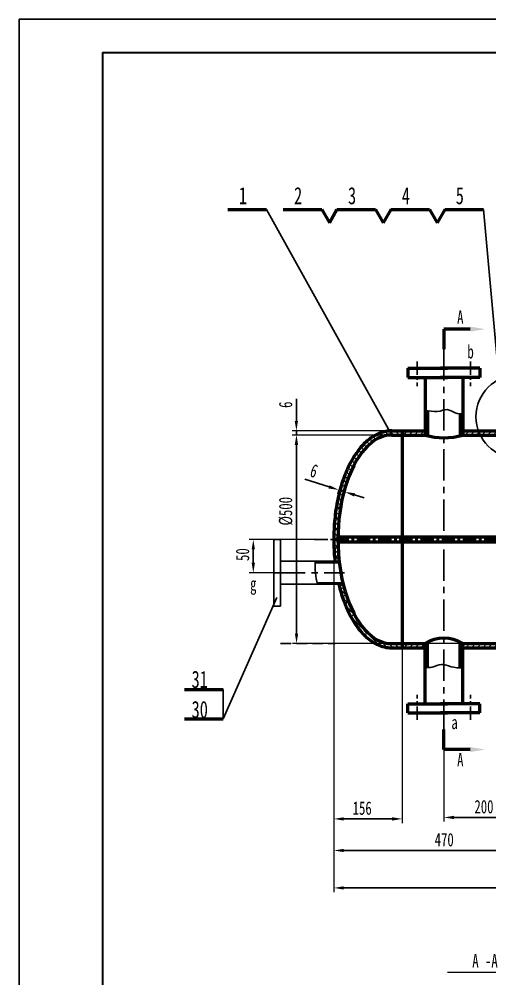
# Model space of a CAD drawing. Header units: millimetres. Extents: x 14092 to 63012, y 39469 to 71324.
# Drawn here: x 14092 to 15220, y 41921 to 44221 of the extents above; entities that cross this region are included whole.
import ezdxf

# ---------------------------------------------------------------- set-up
doc = ezdxf.new("R2010")
doc.units = ezdxf.units.MM
for name, pattern in [('CENTER', [50.8, 31.75, -6.35, 6.35, -6.35]), ('CENTERX2', [4, 2.5, -0.5, 0.5, -0.5]), ('DASHEDX2', [38.1, 25.4, -12.7]), ('PHANTOM2', [31.75, 15.875, -3.175, 3.175, -3.175, 3.175, -3.175])]:
    doc.linetypes.add(name, pattern=pattern)
doc.layers.get('0').update_dxf_attribs({"lineweight": 60})
doc.layers.get('DEFPOINTS').update_dxf_attribs({"color": 1, "linetype": 'PHANTOM2', "lineweight": 30})
for name, color, linetype, lineweight in [('AA', 1, 'DASHEDX2', 30), ('CCX', 1, 'Continuous', 30), ('DD', 1, 'CENTER', 30)]:
    doc.layers.add(name, color=color, linetype=linetype, lineweight=lineweight)
doc.styles.add('HZ', font='SIMFANG.TTF', dxfattribs={"width": 0.7})
doc.styles.add('HZ123', font='SIMFANG.TTF', dxfattribs={"width": 0.7, "height": 2.5})
doc.dimstyles.new('ISO-25$0', dxfattribs={"dimscale": 8, "dimtxt": 4, "dimasz": 3, "dimexe": 1.25, "dimexo": 0, "dimgap": 1.2, "dimtad": 1, "dimdec": 0, "dimtxsty": 'HZ', "dimcen": 0, "dimclrd": 256, "dimclrt": 256, "dimadec": 0, "dimazin": 0, "dimtm": 1e-09, "dimtfac": 8, "dimtdec": 0, "dimtmove": 0, "dimatfit": 2, "dimfxl": 1, "dimlwd": -1, "dimarcsym": 0})
pattern_1 = [(45, (1517.39, 0), (-6.735192, 6.735192), [])]
pattern_2 = [(135, (1517.39, 0), (-6.735192, -6.735192), [])]

# ---------------------------------------------------------------- blocks, each defined once
blk = doc.blocks.new('*D30')
at = {"layer": 'CCX', "color": 0, "lineweight": -2}
for p, q in [((15065, 43224.2), (14746.7, 43224.2)), ((15194.3, 42724.2), (14746.7, 42724.2))]:
    blk.add_line(p, q, dxfattribs=at)
at = {"layer": 'CCX'}
blk.add_line((14756.7, 42748.2), (14756.7, 43200.2), dxfattribs=at)
for points in [[(14752.7, 43200.2), (14760.7, 43200.2), (14756.7, 43224.2)], [(14752.7, 42748.2), (14760.7, 42748.2), (14756.7, 42724.2)]]:
    blk.add_solid(points, dxfattribs=at)
at = {"layer": 'DEFPOINTS', "color": 0}
for p in [(14756.7, 43224.2), (15065, 43224.2), (15194.3, 42724.2)]:
    blk.add_point(p, dxfattribs=at)
at = {"layer": 'CCX', "insert": (14731.1, 43041.6), "char_height": 32, "attachment_point": 5, "rotation": 90, "style": 'HZ'}
blk.add_mtext('{\\Ftxt|c134;%%C}500', dxfattribs=at)
blk = doc.blocks.new('*D32')
at = {"layer": 'CCX'}
for p, q in [((14834.8, 43099.9), (14776.9, 43118.3)), ((14873, 43087.9), (14857.7, 43092.7)), ((14895.9, 43080.7), (14918.8, 43073.4))]:
    blk.add_line(p, q, dxfattribs=at)
at = {"layer": 'CCX', "color": 0, "lineweight": -2}
for p, q in [((14857.7, 43092.7), (14854.7, 43083.2)), ((14873, 43087.9), (14870, 43078.4))]:
    blk.add_line(p, q, dxfattribs=at)
at = {"layer": 'CCX'}
for points in [[(14836.1, 43103.8), (14833.6, 43096.1), (14857.7, 43092.7)], [(14897.1, 43084.5), (14894.7, 43076.8), (14873, 43087.9)]]:
    blk.add_solid(points, dxfattribs=at)
at = {"layer": 'DEFPOINTS', "color": 0}
for p in [(14857.7, 43092.7), (14857.7, 43092.7), (14873, 43087.9)]:
    blk.add_point(p, dxfattribs=at)
at = {"layer": 'CCX', "insert": (14798.6, 43138.3), "char_height": 32, "attachment_point": 5, "rotation": 342.4681, "style": 'HZ'}
blk.add_mtext('6', dxfattribs=at)
blk = doc.blocks.new('*D171')
at = {"layer": 'CCX'}
for p, q in [((14756.3, 43258.2), (14756.3, 43311.4)), ((14756.3, 43224.2), (14756.3, 43234.2)), ((14756.3, 43200.2), (14756.3, 43176.2))]:
    blk.add_line(p, q, dxfattribs=at)
at = {"layer": 'CCX', "color": 0, "lineweight": -2}
for p, q in [((15002.1, 43234.2), (14746.3, 43234.2)), ((15002.1, 43224.2), (14746.3, 43224.2))]:
    blk.add_line(p, q, dxfattribs=at)
at = {"layer": 'CCX'}
for points in [[(14752.3, 43258.2), (14760.3, 43258.2), (14756.3, 43234.2)], [(14752.3, 43200.2), (14760.3, 43200.2), (14756.3, 43224.2)]]:
    blk.add_solid(points, dxfattribs=at)
at = {"layer": 'DEFPOINTS', "color": 0}
for p in [(14756.3, 43224.2), (15002.1, 43234.2), (15002.1, 43224.2)]:
    blk.add_point(p, dxfattribs=at)
at = {"layer": 'CCX', "insert": (14730.7, 43296.8), "char_height": 32, "attachment_point": 5, "rotation": 90, "style": 'HZ'}
blk.add_mtext('6', dxfattribs=at)
blk = doc.blocks.new('*D172')
at = {"layer": 'CCX', "color": 0, "lineweight": -2}
for p, q in [((14846, 42974.2), (14846, 42294.1)), ((15009.8, 42968.2), (15009.8, 42294.1))]:
    blk.add_line(p, q, dxfattribs=at)
at = {"layer": 'CCX'}
blk.add_line((14870, 42304.1), (14985.8, 42304.1), dxfattribs=at)
for points in [[(14870, 42308.1), (14870, 42300.1), (14846, 42304.1)], [(14985.8, 42308.1), (14985.8, 42300.1), (15009.8, 42304.1)]]:
    blk.add_solid(points, dxfattribs=at)
at = {"layer": 'DEFPOINTS', "color": 0}
for p in [(14846, 42974.2), (15009.8, 42968.2), (15009.8, 42304.1)]:
    blk.add_point(p, dxfattribs=at)
at = {"layer": 'CCX', "insert": (14914.1, 42329.7), "char_height": 32, "attachment_point": 5, "style": 'HZ'}
blk.add_mtext('156', dxfattribs=at)
blk = doc.blocks.new('*D173')
at = {"layer": 'CCX', "color": 0, "lineweight": -2}
for p, q in [((15310, 42683.2), (15310, 42297.6)), ((15110, 42558.2), (15110, 42297.6))]:
    blk.add_line(p, q, dxfattribs=at)
at = {"layer": 'CCX'}
blk.add_line((15286, 42307.6), (15134, 42307.6), dxfattribs=at)
for points in [[(15134, 42311.6), (15134, 42303.6), (15110, 42307.6)], [(15286, 42311.6), (15286, 42303.6), (15310, 42307.6)]]:
    blk.add_solid(points, dxfattribs=at)
at = {"layer": 'DEFPOINTS', "color": 0}
for p in [(15310, 42683.2), (15110, 42558.2), (15110, 42307.6)]:
    blk.add_point(p, dxfattribs=at)
at = {"layer": 'CCX', "insert": (15206, 42333.2), "char_height": 32, "attachment_point": 5, "style": 'HZ'}
blk.add_mtext('200', dxfattribs=at)
blk = doc.blocks.new('*D174')
at = {"layer": 'CCX', "color": 0, "lineweight": -2}
for p, q in [((14846, 42974.2), (14846, 42218.4)), ((15310, 42683.2), (15310, 42218.4))]:
    blk.add_line(p, q, dxfattribs=at)
at = {"layer": 'CCX'}
blk.add_line((15286, 42228.4), (14870, 42228.4), dxfattribs=at)
for points in [[(14870, 42232.4), (14870, 42224.4), (14846, 42228.4)], [(15286, 42232.4), (15286, 42224.4), (15310, 42228.4)]]:
    blk.add_solid(points, dxfattribs=at)
at = {"layer": 'DEFPOINTS', "color": 0}
for p in [(14846, 42974.2), (15310, 42683.2), (14846, 42228.4)]:
    blk.add_point(p, dxfattribs=at)
at = {"layer": 'CCX', "insert": (15110.7, 42254), "char_height": 32, "attachment_point": 5, "style": 'HZ'}
blk.add_mtext('470', dxfattribs=at)
blk = doc.blocks.new('*D178')
at = {"layer": 'CCX', "color": 0, "lineweight": -2}
for p, q in [((14846, 42974.2), (14846, 42128.7)), ((18629.6, 42974.2), (18629.6, 42128.7))]:
    blk.add_line(p, q, dxfattribs=at)
at = {"layer": 'CCX'}
blk.add_line((14870, 42138.7), (18605.6, 42138.7), dxfattribs=at)
for points in [[(14870, 42142.7), (14870, 42134.7), (14846, 42138.7)], [(18605.6, 42142.7), (18605.6, 42134.7), (18629.6, 42138.7)]]:
    blk.add_solid(points, dxfattribs=at)
at = {"layer": 'DEFPOINTS', "color": 0}
for p in [(14846, 42974.2), (18629.6, 42974.2), (18629.6, 42138.7)]:
    blk.add_point(p, dxfattribs=at)
at = {"layer": 'CCX', "insert": (16605, 42164.3), "char_height": 32, "attachment_point": 5, "style": 'HZ'}
blk.add_mtext('3813', dxfattribs=at)
blk = doc.blocks.new('*D232')
at = {"layer": 'CCX', "color": 0, "lineweight": -2}
for p, q in [((14803.6, 42974.2), (14643.1, 42974.2)), ((14718.6, 42894.2), (14643.1, 42894.2))]:
    blk.add_line(p, q, dxfattribs=at)
at = {"layer": 'CCX'}
blk.add_line((14653.1, 42950.2), (14653.1, 42918.2), dxfattribs=at)
for points in [[(14649.1, 42950.2), (14657.1, 42950.2), (14653.1, 42974.2)], [(14649.1, 42918.2), (14657.1, 42918.2), (14653.1, 42894.2)]]:
    blk.add_solid(points, dxfattribs=at)
at = {"layer": 'DEFPOINTS', "color": 0}
for p in [(14803.6, 42974.2), (14653.1, 42894.2), (14718.6, 42894.2)]:
    blk.add_point(p, dxfattribs=at)
at = {"layer": 'CCX', "insert": (14627.5, 42937.6), "char_height": 32, "attachment_point": 5, "rotation": 90, "style": 'HZ'}
blk.add_mtext('50', dxfattribs=at)

msp = doc.modelspace()

# ---------------------------------------------------------------- hatches: boundary and pattern name
at = {"layer": 'CCX'}
h = msp.add_hatch(dxfattribs=at)
h.set_pattern_fill('ANSI31', color=256, scale=3, angle=90, style=0)
h.set_pattern_definition(pattern_2)
edge = h.paths.add_edge_path()
edge.add_ellipse((14984.8, 42974.2), major_axis=(0, 250), ratio=0.515266, start_angle=0, end_angle=90, ccw=False)
edge.add_line((14984.8, 43224.2), (14979.4, 43234))
edge.add_spline(control_points=[(14979.4, 43234), (14976.6, 43233.8), (14973.7, 43233.4), (14966.3, 43232.1), (14961.8, 43230.8), (14952.8, 43227.5), (14948.4, 43225.5), (14935.9, 43218.5), (14928.2, 43212.6), (14913.4, 43198.4), (14906.5, 43190.2), (14893.1, 43170.9), (14886.6, 43159.7), (14875, 43135.1), (14869.9, 43121.8), (14861, 43093.6), (14857.3, 43078.8), (14851.3, 43048), (14849.2, 43032.1), (14846.6, 43002.1), (14846, 42988.1), (14846, 42974.2)], knot_values=[0.036754, 0.036754, 0.036754, 0.036754, 0.094041, 0.094041, 0.188082, 0.188082, 0.282123, 0.282123, 0.459244, 0.459244, 0.636365, 0.636365, 0.828944, 0.828944, 1.021523, 1.021523, 1.214102, 1.214102, 1.406681, 1.406681, 1.570796, 1.570796, 1.570796, 1.570796], degree=3, periodic=0)
edge.add_line((14846, 42974.2), (14856, 42974.2))
h = msp.add_hatch(dxfattribs=at)
h.set_pattern_fill('ANSI31', color=256, scale=3, angle=90, style=0)
h.set_pattern_definition(pattern_2)
edge = h.paths.add_edge_path()
edge.add_spline(control_points=[(14984.8, 43234.2), (14983, 43234.2), (14981.2, 43234.1), (14979.4, 43234)], knot_values=[0, 0, 0, 0, 0.036754, 0.036754, 0.036754, 0.036754], degree=3, periodic=0)
edge.add_line((14979.4, 43234), (14984.8, 43224.2))
edge.add_line((14984.8, 43224.2), (15009.8, 43224.2))
edge.add_line((15009.8, 43224.2), (15009.8, 43234.2))
edge.add_line((15009.8, 43234.2), (14984.8, 43234.2))
h = msp.add_hatch(dxfattribs=at)
h.set_pattern_fill('ANSI31', color=256, scale=3, style=0)
h.set_pattern_definition(pattern_1)
h.paths.add_polyline_path([(15065, 43234.2), (15009.8, 43234.2), (15009.8, 43224.2), (15065, 43224.2)])
h.paths.add_polyline_path([(15192.9, 43234.2), (15155, 43234.2), (15155, 43224.2), (15197.1, 43224.2, -0.027145)])
h.paths.add_polyline_path([(15292.6, 43234.2), (15192.9, 43234.2, 0.027145), (15197.1, 43224.2), (15291.2, 43224.2)])
h = msp.add_hatch(dxfattribs=at)
h.set_pattern_fill('ANSI31', color=256, scale=3, style=0)
h.set_pattern_definition(pattern_1)
h.paths.add_polyline_path([(15291.2, 42724.2), (15155, 42724.2), (15155, 42714.2), (15292.6, 42714.2)])
h.paths.add_polyline_path([(15065, 42724.2), (15009.8, 42724.2), (15009.8, 42714.2), (15065, 42714.2)])

# ---------------------------------------------------------------- linework, layer by layer
at = {"lineweight": 35}
for q in [(14291.9, 39549.1), (20739.9, 44141.1)]:
    msp.add_line((14291.9, 44141.1), q, dxfattribs=at)
at = {"color": 0}
for p, q in [((14592, 43765), (14684.5, 43765)), ((14724.5, 43765), (14817.1, 43765)), ((14853.7, 43765), (14946.3, 43765)), ((14982.9, 43765), (15075.5, 43765)), ((15112.1, 43765), (15204.6, 43765)), ((14488, 42613.9), (14580.6, 42613.9)), ((14488, 42543.9), (14580.6, 42543.9))]:
    msp.add_line(p, q, dxfattribs=at)
for p, q in [((14817.1, 43765), (14835.4, 43733.2)), ((14853.7, 43765), (14835.4, 43733.2)), ((14946.3, 43765), (14964.6, 43733.2)), ((14982.9, 43765), (14964.6, 43733.2)), ((15075.5, 43765), (15093.8, 43733.2)), ((15112.1, 43765), (15093.8, 43733.2)), ((15173, 43478.1), (15110, 43478.1)), ((15110, 43478.1), (15110, 43430)), ((15023.5, 43384.2), (15023.5, 43362.2)), ((15023.5, 43384.2), (15118.3, 43384.2)), ((15023.5, 43384.2), (15023.5, 43362.2)), ((15023.5, 43384.2), (15023.5, 43362.2)), ((15023.5, 43384.2), (15118.3, 43384.2)), ((15196.5, 43384.2), (15101.7, 43384.2)), ((15196.5, 43384.2), (15101.7, 43384.2)), ((15196.5, 43384.2), (15196.5, 43362.2)), ((15196.5, 43384.2), (15196.5, 43362.2)), ((15196.5, 43384.2), (15196.5, 43362.2)), ((15023.5, 43362.2), (15118.3, 43362.2)), ((15065, 43362.2), (15065, 43224.2)), ((15196.5, 43362.2), (15101.7, 43362.2)), ((15155, 43362.2), (15155, 43224.2)), ((15071, 43282.8), (15071, 43224.2)), ((15149, 43275.2), (15149, 43224.2)), ((14984.8, 43234.2), (15065, 43234.2)), ((14984.8, 43224.2), (15065, 43224.2)), ((15155, 43234.2), (15292.6, 43234.2)), ((15155, 43224.2), (15310, 43224.2)), ((15155, 43224.2), (15310, 43224.2)), ((14984.8, 42724.2), (15065, 42724.2)), ((15065, 42580.2), (15065, 42724.2)), ((15071, 42666.8), (15071, 42727.7)), ((15149, 42666), (15149, 42727.7)), ((15155, 42580.2), (15155, 42724.2)), ((15155, 42724.2), (15310, 42724.2)), ((14984.8, 42714.2), (15065, 42714.2)), ((15155, 42714.2), (15292.6, 42714.2)), ((15023.5, 42558.2), (15023.5, 42580.2)), ((15023.5, 42558.2), (15023.5, 42580.2)), ((15023.5, 42558.2), (15023.5, 42580.2)), ((15023.5, 42580.2), (15118.3, 42580.2)), ((15196.5, 42580.2), (15101.7, 42580.2)), ((15196.5, 42558.2), (15196.5, 42580.2)), ((15196.5, 42558.2), (15196.5, 42580.2)), ((15196.5, 42558.2), (15196.5, 42580.2)), ((15023.5, 42558.2), (15118.3, 42558.2)), ((15023.5, 42558.2), (15118.3, 42558.2)), ((15196.5, 42558.2), (15101.7, 42558.2)), ((15196.5, 42558.2), (15101.7, 42558.2)), ((15110, 42470.3), (15110, 42518.4)), ((15173, 42470.3), (15110, 42470.3))]:
    msp.add_line(p, q)
at = {"ltscale": 2}
for p, q in [((15009.8, 43234.2), (15009.8, 42980.2)), ((14856, 42980.2), (15310, 42980.2)), ((14856, 42968.2), (15310, 42968.2)), ((15009.8, 42968.2), (15009.8, 42714.2))]:
    msp.add_line(p, q, dxfattribs=at)
for centre, radius, start, end in [((15110, 43373.4), 155.8, 253.2152, 286.7848), ((15110, 42654.8), 82.7, 57.0329, 122.9671)]:
    msp.add_arc(centre, radius, start, end)
msp.add_ellipse((14984.8, 42974.2), major_axis=(0, 250), ratio=0.515266, start_param=0, end_param=3.141593)
for points, knots in [([(14984.8, 43234.2), (14980.2, 43234.2), (14975.5, 43233.8), (14966.3, 43232.1), (14961.8, 43230.8), (14952.8, 43227.5), (14948.4, 43225.5), (14935.9, 43218.5), (14928.2, 43212.6), (14913.4, 43198.4), (14906.5, 43190.2), (14893.1, 43170.9), (14886.6, 43159.7), (14875, 43135.1), (14869.9, 43121.8), (14861, 43093.6), (14857.3, 43078.8), (14851.3, 43048), (14849.2, 43032.1), (14846.4, 42999.7), (14845.8, 42983.3), (14846.3, 42951.7), (14847.2, 42936.6), (14848.8, 42921.7)], [0, 0, 0, 0, 0.094041, 0.094041, 0.188082, 0.188082, 0.282123, 0.282123, 0.459244, 0.459244, 0.636365, 0.636365, 0.828944, 0.828944, 1.021523, 1.021523, 1.214102, 1.214102, 1.406681, 1.406681, 1.59926, 1.59926, 1.778061, 1.778061, 1.778061, 1.778061]), ([(14858.2, 42866.7), (14861.4, 42853.3), (14865.2, 42840.5), (14874.4, 42814.8), (14880, 42802.1), (14892.3, 42778.7), (14899.1, 42768.1), (14913.8, 42749.5), (14921.7, 42741.4), (14935.8, 42730.2), (14941.9, 42726.3), (14954.4, 42720.1), (14960.8, 42717.7), (14973.1, 42714.9), (14979, 42714.2), (14984.8, 42714.2)], [2.005117, 2.005117, 2.005117, 2.005117, 2.176998, 2.176998, 2.369577, 2.369577, 2.562156, 2.562156, 2.754735, 2.754735, 2.888839, 2.888839, 3.022943, 3.022943, 3.141593, 3.141593, 3.141593, 3.141593])]:
    msp.add_open_spline(points, degree=3, knots=knots)
for points in [[(15173, 43484.1), (15209, 43478.1), (15173, 43472.1)], [(15173, 42464.3), (15209, 42470.3), (15173, 42476.3)]]:
    msp.add_solid(points)
at = {"layer": 'AA'}
msp.add_line((14718.5, 42724.2), (14849.7, 42724.2), dxfattribs=at)
at = {"layer": 'CCX'}
for p, q in [((14091.9, 44221.1), (20819.9, 44221.1)), ((14091.9, 44221.1), (14091.9, 39469.1)), ((14684.5, 43765), (14984.8, 43224.2)), ((15204.6, 43765), (15249, 43281.7)), ((14850.8, 43043.2), (14862.8, 43055.2)), ((14847.9, 43017.9), (14859.1, 43029.1)), ((14846.4, 42993.9), (14856.9, 43004.5)), ((14846, 42971.1), (14849.1, 42974.2)), ((14849.1, 42974.2), (14856.1, 42981.1)), ((14856.1, 42967.5), (14849.4, 42974.2)), ((14856.4, 42953.7), (14846.1, 42964)), ((14846.6, 42949.3), (14856.2, 42958.9)), ((14857.3, 42939.4), (14846.6, 42950.1)), ((14858.6, 42924.6), (14847.5, 42935.7)), ((14848.1, 42928.3), (14857.4, 42937.5)), ((14851.5, 42918.2), (14848.9, 42920.8)), ((14876.3, 42839.5), (14861.4, 42854.5)), ((14861.6, 42852), (14869.8, 42860.2)), ((14870.6, 42858.7), (14862.6, 42866.7)), ((14709.7, 42834.6), (14580.6, 42543.9)), ((14866.7, 42834.7), (14874.7, 42842.6)), ((14884.2, 42818.2), (14867.2, 42835.2)), ((14872.6, 42818.1), (14880.4, 42825.9)), ((14896.3, 42792.6), (14875.2, 42813.7)), ((14879.2, 42802.3), (14886.8, 42809.8)), ((14886.6, 42787.2), (14894, 42794.6)), ((14955.5, 42719.9), (14887.4, 42788)), ((14894.9, 42773), (14902.1, 42780.3)), ((14904, 42759.7), (14911.2, 42766.8)), ((14973.9, 42715), (14960, 42728.9)), ((14988.2, 42714.2), (14977.8, 42724.6)), ((15001.6, 42714.2), (14991.6, 42724.2)), ((15009.8, 42719.5), (15005.1, 42724.2))]:
    msp.add_line(p, q, dxfattribs=at)
at = {"layer": 'CCX', "color": 0}
for p, q in [((14702.6, 42894.2), (14702.6, 42974.2)), ((14702.6, 42974.2), (14718.6, 42974.2)), ((14718.6, 42894.2), (14718.6, 42974.2)), ((14702.6, 42894.2), (14702.6, 42814.2)), ((14718.6, 42894.2), (14718.6, 42814.2)), ((14702.6, 42814.2), (14718.6, 42814.2)), ((14580.6, 42613.9), (14580.6, 42543.9))]:
    msp.add_line(p, q, dxfattribs=at)
at = {"layer": 'CCX', "color": 0, "lineweight": -3}
msp.add_line((15118.9, 41936.5), (15286, 41936.5), dxfattribs=at)
at = {"layer": 'CCX'}
msp.add_circle((15287, 43268.2), 100.1, dxfattribs=at)
msp.add_arc((14979.5, 42911.3), 178.2, 176.6788, 194.5217, dxfattribs=at)
for points, knots in [([(15065, 43284.1), (15074, 43282), (15100.8, 43277.5), (15115.7, 43290.4), (15136.2, 43275.5), (15149, 43274.8), (15155, 43275.7)], [23.222899, 23.222899, 23.222899, 23.222899, 41.088275, 65.741354, 86.687431, 105.250438, 105.250438, 105.250438, 105.250438]), ([(15065, 42667.2), (15070.6, 42666.6), (15083.7, 42666.9), (15104.1, 42678.1), (15128.4, 42666.9), (15145.7, 42665.9), (15155, 42665.9)], [36.364775, 36.364775, 36.364775, 36.364775, 53.58398, 76.687568, 100.434693, 128.4393, 128.4393, 128.4393, 128.4393])]:
    msp.add_open_spline(points, degree=3, knots=knots, dxfattribs=at)
at = {"layer": 'DD', "linetype": 'CENTERX2', "ltscale": 30}
for p, q in [((15110, 43430), (15110, 42478.2)), ((14702.6, 42894.2), (14871.5, 42894.2))]:
    msp.add_line(p, q, dxfattribs=at)
at = {"layer": 'DD'}
for p, q in [((15046, 43400.7), (15046, 43341.1)), ((15174, 43400.7), (15174, 43341.1)), ((14799.9, 42974.2), (16557, 42974.2)), ((15046, 42541.7), (15046, 42601.3)), ((15174, 42541.7), (15174, 42601.3))]:
    msp.add_line(p, q, dxfattribs=at)
at = {"layer": 'DD', "color": 0, "linetype": 'ByBlock', "ltscale": 30}
for p, q in [((14718.6, 42921.7), (14858.9, 42921.7)), ((14801.5, 42918.2), (14859.3, 42918.2)), ((14718.6, 42866.7), (14868.5, 42866.7)), ((14806.2, 42870.2), (14868.2, 42870.2))]:
    msp.add_line(p, q, dxfattribs=at)

# ---------------------------------------------------------------- texts
at = {"style": 'HZ123', "width": 0.7}
for s, height, p in [('1', 41.1, (14618.3, 43777.5)), ('2', 41.1, (14750.8, 43777.5)), ('3', 41.1, (14880, 43777.5)), ('4', 41.1, (15009.2, 43777.5)), ('5', 41.1, (15138.4, 43777.5)), ('31', 41.14, (14505.1, 42618.1)), ('30', 41.14, (14505.1, 42545.8))]:
    msp.add_text(s, height=height, dxfattribs=at).set_placement(p)
at = {"char_height": 32, "attachment_point": 5, "style": 'HZ'}
for insert in [(15149.3, 43506.9), (15149.3, 42446)]:
    msp.add_mtext('A', dxfattribs=dict(at, insert=insert))
at = {"layer": 'CCX', "style": 'HZ123', "width": 0.7}
for s, p in [('b', (15166.4, 43407.9)), ('g', (14645.5, 42851.6)), ('a', (15127.9, 42519.3))]:
    msp.add_text(s, height=32, dxfattribs=at).set_placement(p)
at = {"layer": 'CCX', "color": 0, "lineweight": -3, "insert": (15208.5, 41963.9), "char_height": 32.04, "attachment_point": 5, "style": 'HZ'}
msp.add_mtext('A -A', dxfattribs=at)

# ---------------------------------------------------------------- dimensions: what is measured, and where the dimension line sits
at = {"layer": 'CCX'}
for base, p1, p2, angle, text, picture, middle, dimtype in [((14756.3, 43224.2), (15002.1, 43234.2), (15002.1, 43224.2), 90, '6', '*D171', (14756.3, 43296.8), 160), ((14756.7, 43224.2), (15194.3, 42724.2), (15065, 43224.2), 90, '{\\Ftxt|c134;%%C}500', '*D30', (14756.7, 43041.6), 160), ((14857.7, 43092.7), (14873, 43087.9), (14857.7, 43092.7), 162.4681, '6', '*D32', (14790.9, 43113.8), 161), ((14653.1, 42894.2), (14803.6, 42974.2), (14718.6, 42894.2), 90, '50', '*D232', (14653.1, 42937.6), 160)]:
    dim = msp.add_linear_dim(base=base, p1=p1, p2=p2, angle=angle, text=text, dimstyle='ISO-25$0', dxfattribs=at)
    dim.commit()
    dim.dimension.update_dxf_attribs({"geometry": picture, "text_midpoint": middle, "dimtype": dimtype})
for base, p1, p2, text, picture, middle in [((15009.8, 42304.1), (14846, 42974.2), (15009.8, 42968.2), '156', '*D172', (14914.1, 42304.1)), ((14846, 42228.4), (15310, 42683.2), (14846, 42974.2), '470', '*D174', (15110.7, 42228.4)), ((18629.6, 42138.7), (14846, 42974.2), (18629.6, 42974.2), '3813', '*D178', (16605, 42138.7)), ((15110, 42307.6), (15310, 42683.2), (15110, 42558.2), '200', '*D173', (15206, 42307.6))]:
    dim = msp.add_linear_dim(base=base, p1=p1, p2=p2, text=text, dimstyle='ISO-25$0', dxfattribs=at)
    dim.commit()
    dim.dimension.update_dxf_attribs({"geometry": picture, "text_midpoint": middle, "dimtype": 160})

doc.saveas('drawing.dxf')
